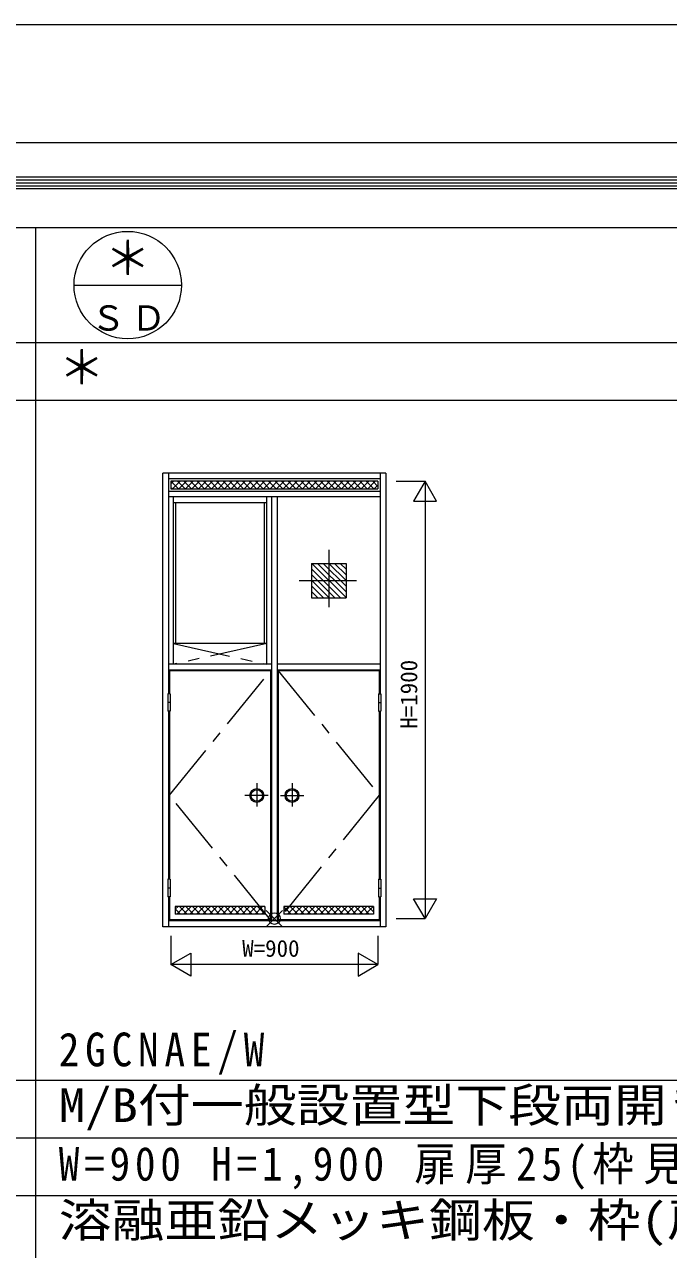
# Model space of a CAD drawing. Units: millimetres, scale not verified. Extents: x -14850 to 14850, y -10500 to 10500.
# Drawn here: x 9251 to 12051, y 5178 to 10500 of the extents above; entities that cross this region are included whole.
import ezdxf
from ezdxf.enums import TextEntityAlignment as Align

# ---------------------------------------------------------------- set-up
doc = ezdxf.new("R2010")
doc.units = ezdxf.units.MM
doc.header["$LTSCALE"] = 50
doc.linetypes.add('CHAIN1', pattern=[8, 5, -1, 1, -1])
doc.layers.add('0-0_0', color=7, linetype='Continuous')
for name, color, linetype, lineweight in [('0-1_USER1', 7, 'Continuous', 9), ('0-2_YKK_ZWAK', 7, 'Continuous', 9), ('0-3_YKK_11', 2, 'Continuous', 9), ('0-4_YKK_12', 4, 'Continuous', 9), ('0-5_YSS_K', 3, 'Continuous', 9)]:
    doc.layers.add(name, color=color, linetype=linetype, lineweight=lineweight)
doc.styles.add('ＭＳ ゴシック', font='')
doc.styles.get('ＭＳ ゴシック').set_extended_font_data('MS Gothic')

msp = doc.modelspace()

# ---------------------------------------------------------------- linework, layer by layer
at = {"layer": '0-1_USER1'}
for p, q in [((-14850, 10500), (14850, 10500)), ((-14340.23, 9987.41), (14340.79, 9987.41)), ((-14190.23, 9837.97), (14190.23, 9837.97)), ((-14177.82, 9825.57), (14177.82, 9825.57)), ((-14164.85, 9812.59), (14165.42, 9812.59)), ((-14152.44, 9799.62), (14152.45, 9799.62)), ((-14140.04, 9787.22), (14140.04, 9787.22)), ((-13949.96, 9617.94), (13950.04, 9617.94)), ((9300.04, -8247.06), (9300.04, 9617.94)), ((9466.7, 9367.94), (9933.37, 9367.94)), ((-13949.96, 9117.94), (13950.04, 9117.94)), ((-13949.96, 8867.94), (13950.04, 8867.94)), ((-13949.96, 5912.94), (13950.04, 5912.94)), ((-13949.96, 5662.94), (13950.04, 5662.94)), ((-13949.96, 5412.94), (13950.04, 5412.94))]:
    msp.add_line(p, q, dxfattribs=at)
msp.add_circle((9700.04, 9367.94), 233.33, dxfattribs=at)
at = {"layer": '0-2_YKK_ZWAK'}
for p, q in [((10302.18, 6580.08), (10372.89, 6650.79)), ((10302.18, 6650.79), (10372.89, 6580.08))]:
    msp.add_line(p, q, dxfattribs=at)
msp.add_circle((10337.54, 6615.43), 25, dxfattribs=at)
at = {"layer": '0-3_YKK_11'}
for p, q in [((10867.54, 8515.44), (10992.54, 8515.44)), ((10992.54, 8515.44), (10942.54, 8428.83)), ((10992.54, 8515.44), (10992.54, 6615.43)), ((10942.54, 6702.04), (11042.54, 6702.04)), ((10992.54, 6615.43), (10942.54, 6702.04)), ((11042.54, 6702.04), (10992.54, 6615.43)), ((10867.54, 6615.43), (10992.54, 6615.43)), ((9887.54, 6540.44), (9887.54, 6415.44)), ((10787.54, 6540.44), (10787.54, 6415.44)), ((10787.54, 6415.44), (9887.54, 6415.44))]:
    msp.add_line(p, q, dxfattribs=at)
msp.add_lwpolyline([(10942.54, 8428.83), (11042.54, 8428.83), (10992.54, 8515.44)], dxfattribs=at)
for points in [[(9974.14, 6365.44), (9887.54, 6415.44), (9974.14, 6465.44)], [(10700.94, 6365.44), (10787.54, 6415.44), (10700.94, 6465.44)]]:
    msp.add_lwpolyline(points, close=True, dxfattribs=at)
at = {"layer": '0-4_YKK_12'}
for p, q in [((9852.54, 6580.44), (9852.54, 8550.44)), ((10822.54, 8550.44), (9852.54, 8550.44)), ((9877.54, 8550.44), (9877.54, 7592.44)), ((10797.54, 8525.44), (9877.54, 8525.44)), ((10787.54, 8515.44), (9887.54, 8515.44)), ((9899.16, 8515.44), (9887.54, 8503.82)), ((9887.54, 8515.44), (9887.54, 8482.44)), ((9920.98, 8482.44), (9887.98, 8515.44)), ((9927.44, 8515.44), (9894.44, 8482.44)), ((9949.27, 8482.44), (9916.27, 8515.44)), ((9955.73, 8515.44), (9922.73, 8482.44)), ((9977.55, 8482.44), (9944.55, 8515.44)), ((9984.01, 8515.44), (9951.01, 8482.44)), ((10005.83, 8482.44), (9972.83, 8515.44)), ((10012.3, 8515.44), (9979.29, 8482.44)), ((10034.12, 8482.44), (10001.12, 8515.44)), ((10040.58, 8515.44), (10007.58, 8482.44)), ((10062.4, 8482.44), (10029.4, 8515.44)), ((10068.86, 8515.44), (10035.86, 8482.44)), ((10090.69, 8482.44), (10057.69, 8515.44)), ((10097.15, 8515.44), (10064.15, 8482.44)), ((10118.97, 8482.44), (10085.97, 8515.44)), ((10125.43, 8515.44), (10092.43, 8482.44)), ((10147.25, 8482.44), (10114.25, 8515.44)), ((10153.72, 8515.44), (10120.72, 8482.44)), ((10175.54, 8482.44), (10142.54, 8515.44)), ((10182, 8515.44), (10149, 8482.44)), ((10203.82, 8482.44), (10170.82, 8515.44)), ((10210.28, 8515.44), (10177.28, 8482.44)), ((10232.11, 8482.44), (10199.11, 8515.44)), ((10238.57, 8515.44), (10205.57, 8482.44)), ((10260.39, 8482.44), (10227.39, 8515.44)), ((10266.85, 8515.44), (10233.85, 8482.44)), ((10288.68, 8482.44), (10255.68, 8515.44)), ((10295.14, 8515.44), (10262.14, 8482.44)), ((10316.96, 8482.44), (10283.96, 8515.44)), ((10323.42, 8515.44), (10290.42, 8482.44)), ((10345.25, 8482.44), (10312.24, 8515.44)), ((10351.71, 8515.44), (10318.71, 8482.44)), ((10373.53, 8482.44), (10340.53, 8515.44)), ((10379.99, 8515.44), (10346.99, 8482.44)), ((10401.81, 8482.44), (10368.81, 8515.44)), ((10408.27, 8515.44), (10375.28, 8482.44)), ((10430.1, 8482.44), (10397.1, 8515.44)), ((10436.56, 8515.44), (10403.56, 8482.44)), ((10458.38, 8482.44), (10425.38, 8515.44)), ((10464.84, 8515.44), (10431.84, 8482.44)), ((10486.67, 8482.44), (10453.67, 8515.44)), ((10493.13, 8515.44), (10460.13, 8482.44)), ((10514.95, 8482.44), (10481.95, 8515.44)), ((10521.41, 8515.44), (10488.41, 8482.44)), ((10543.23, 8482.44), (10510.23, 8515.44)), ((10549.69, 8515.44), (10516.69, 8482.44)), ((10571.52, 8482.44), (10538.52, 8515.44)), ((10577.98, 8515.44), (10544.98, 8482.44)), ((10599.8, 8482.44), (10566.8, 8515.44)), ((10606.27, 8515.44), (10573.27, 8482.44)), ((10628.09, 8482.44), (10595.09, 8515.44)), ((10634.55, 8515.44), (10601.55, 8482.44)), ((10656.37, 8482.44), (10623.37, 8515.44)), ((10662.83, 8515.44), (10629.83, 8482.44)), ((10684.66, 8482.44), (10651.66, 8515.44)), ((10691.12, 8515.44), (10658.12, 8482.44)), ((10712.94, 8482.44), (10679.94, 8515.44)), ((10719.4, 8515.44), (10686.4, 8482.44)), ((10741.22, 8482.44), (10708.22, 8515.44)), ((10747.69, 8515.44), (10714.69, 8482.44)), ((10769.51, 8482.44), (10736.51, 8515.44)), ((10775.97, 8515.44), (10742.97, 8482.44)), ((10787.54, 8492.69), (10764.79, 8515.44)), ((10787.54, 8515.44), (10787.54, 8482.44)), ((10797.54, 8550.44), (10797.54, 7592.44)), ((10822.54, 8550.44), (10822.54, 6580.44)), ((9877.54, 8472.44), (10797.54, 8472.44)), ((9892.7, 8482.44), (9887.54, 8487.59)), ((9887.54, 8482.44), (10787.54, 8482.44)), ((10787.54, 8498.72), (10771.25, 8482.44)), ((10797.54, 8447.44), (9877.54, 8447.44)), ((9898.54, 7720.44), (9898.54, 8447.44)), ((10304.04, 8422.44), (9898.54, 8422.44)), ((9908.54, 7810.44), (9908.54, 8422.44)), ((10294.04, 7810.44), (10294.04, 8422.44)), ((10304.04, 7720.44), (10304.04, 8447.44)), ((10325.04, 8447.44), (10325.04, 6605.44)), ((10350.04, 8447.44), (10350.04, 6605.44)), ((10498.79, 8158.94), (10648.79, 8158.94)), ((10498.79, 8158.94), (10498.79, 8008.93)), ((10648.79, 8010.18), (10500.03, 8158.94)), ((10648.79, 8034.93), (10524.78, 8158.94)), ((10648.79, 8059.68), (10549.53, 8158.94)), ((10648.79, 8084.43), (10574.28, 8158.94)), ((10648.79, 8109.18), (10599.03, 8158.94)), ((10648.79, 8133.92), (10623.78, 8158.94)), ((10648.79, 8158.94), (10648.79, 8008.93)), ((10625.28, 8008.93), (10498.79, 8135.43)), ((10600.54, 8008.93), (10498.79, 8110.68)), ((10575.79, 8008.93), (10498.79, 8085.93)), ((10551.04, 8008.93), (10498.79, 8061.19)), ((10526.29, 8008.93), (10498.79, 8036.44)), ((10498.79, 8008.93), (10648.79, 8008.93)), ((10304.04, 7810.44), (9898.54, 7810.44)), ((10325.04, 7720.44), (9877.54, 7720.44)), ((10797.54, 7720.44), (10350.04, 7720.44)), ((10325.04, 7695.44), (9877.54, 7695.44)), ((10321.04, 7692.44), (9881.54, 7692.44)), ((9881.54, 7692.44), (9881.54, 7592.44)), ((10321.04, 7692.44), (10321.04, 6610.44)), ((10797.54, 7695.44), (10350.04, 7695.44)), ((10793.54, 7692.44), (10793.54, 7592.44)), ((9877.54, 7516.44), (9877.54, 6786.43)), ((9881.54, 7516.44), (9881.54, 6786.43)), ((10793.54, 7516.44), (10793.54, 6786.43)), ((10797.54, 7516.44), (10797.54, 6786.43)), ((9877.54, 6710.44), (9877.54, 6580.44)), ((9881.54, 6710.44), (9881.54, 6610.44)), ((10793.54, 6710.44), (10793.54, 6610.44)), ((10797.54, 6710.44), (10797.54, 6580.44)), ((10296.04, 6668.44), (9906.54, 6668.44)), ((9918.73, 6668.44), (9906.54, 6656.25)), ((9906.57, 6668.44), (9906.54, 6668.41)), ((9906.54, 6668.44), (9906.54, 6635.44)), ((9929.7, 6635.44), (9906.54, 6658.59)), ((9947.01, 6668.44), (9914.01, 6635.44)), ((9957.98, 6635.44), (9924.98, 6668.44)), ((9975.29, 6668.44), (9942.29, 6635.44)), ((9986.27, 6635.44), (9953.27, 6668.44)), ((10003.58, 6668.44), (9970.58, 6635.44)), ((10014.55, 6635.44), (9981.55, 6668.44)), ((10031.86, 6668.44), (9998.86, 6635.44)), ((10042.83, 6635.44), (10009.83, 6668.44)), ((10060.15, 6668.44), (10027.15, 6635.44)), ((10071.12, 6635.44), (10038.12, 6668.44)), ((10088.43, 6668.44), (10055.43, 6635.44)), ((10099.4, 6635.44), (10066.4, 6668.44)), ((10116.72, 6668.44), (10083.72, 6635.44)), ((10127.69, 6635.44), (10094.69, 6668.44)), ((10145, 6668.44), (10112, 6635.44)), ((10155.97, 6635.44), (10122.97, 6668.44)), ((10173.28, 6668.44), (10140.29, 6635.44)), ((10184.25, 6635.44), (10151.25, 6668.44)), ((10201.57, 6668.44), (10168.57, 6635.44)), ((10212.54, 6635.44), (10179.54, 6668.44)), ((10229.85, 6668.44), (10196.85, 6635.44)), ((10240.82, 6635.44), (10207.82, 6668.44)), ((10258.14, 6668.44), (10225.14, 6635.44)), ((10269.11, 6635.44), (10236.11, 6668.44)), ((10286.42, 6668.44), (10253.42, 6635.44)), ((10296.04, 6636.79), (10264.39, 6668.44)), ((10296.04, 6665.07), (10292.68, 6668.44)), ((10296.04, 6668.44), (10296.04, 6635.44)), ((10768.54, 6668.44), (10379.04, 6668.44)), ((10399.56, 6668.44), (10379.04, 6647.92)), ((10379.04, 6668.44), (10379.04, 6635.44)), ((10410.53, 6635.44), (10379.04, 6666.93)), ((10427.84, 6668.44), (10394.84, 6635.44)), ((10438.81, 6635.44), (10405.81, 6668.44)), ((10456.13, 6668.44), (10423.13, 6635.44)), ((10467.1, 6635.44), (10434.1, 6668.44)), ((10484.41, 6668.44), (10451.41, 6635.44)), ((10495.38, 6635.44), (10462.38, 6668.44)), ((10512.69, 6668.44), (10479.7, 6635.44)), ((10523.67, 6635.44), (10490.67, 6668.44)), ((10540.98, 6668.44), (10507.98, 6635.44)), ((10551.95, 6635.44), (10518.95, 6668.44)), ((10569.27, 6668.44), (10536.27, 6635.44)), ((10580.24, 6635.44), (10547.23, 6668.44)), ((10597.55, 6668.44), (10564.55, 6635.44)), ((10608.52, 6635.44), (10575.52, 6668.44)), ((10625.83, 6668.44), (10592.83, 6635.44)), ((10636.8, 6635.44), (10603.8, 6668.44)), ((10654.12, 6668.44), (10621.12, 6635.44)), ((10665.09, 6635.44), (10632.09, 6668.44)), ((10682.4, 6668.44), (10649.4, 6635.44)), ((10693.37, 6635.44), (10660.37, 6668.44)), ((10710.69, 6668.44), (10677.69, 6635.44)), ((10721.66, 6635.44), (10688.66, 6668.44)), ((10738.97, 6668.44), (10705.97, 6635.44)), ((10749.94, 6635.44), (10716.94, 6668.44)), ((10767.25, 6668.44), (10734.25, 6635.44)), ((10768.54, 6645.12), (10745.22, 6668.44)), ((10768.54, 6668.44), (10768.54, 6635.44)), ((10793.54, 6605.44), (9877.54, 6605.44)), ((10321.04, 6610.44), (9881.54, 6610.44)), ((10296.04, 6635.44), (9906.54, 6635.44)), ((10797.54, 6605.44), (10177.54, 6605.44)), ((10296.04, 6649.77), (10281.71, 6635.44)), ((10793.54, 6610.44), (10354.04, 6610.44)), ((10382.24, 6635.44), (10379.04, 6638.64)), ((10768.54, 6635.44), (10379.04, 6635.44)), ((10822.54, 6580.44), (9852.54, 6580.44))]:
    msp.add_line(p, q, dxfattribs=at)
at = {"layer": '0-4_YKK_12', "linetype": 'CHAIN1'}
for p, q in [((10573.79, 8217.97), (10573.79, 7946.7)), ((10444.85, 8083.94), (10708.28, 8083.94)), ((9898.54, 7810.44), (10304.04, 7720.44)), ((10304.04, 7810.44), (9898.54, 7720.44)), ((9881.54, 7151.44), (10321.04, 7692.44)), ((10354.04, 7692.44), (10793.54, 7151.44)), ((10321.04, 6610.44), (9881.54, 7151.44)), ((10793.54, 7151.44), (10354.04, 6610.44))]:
    msp.add_line(p, q, dxfattribs=at)
at = {"layer": '0-4_YKK_12'}
msp.add_lwpolyline([(10793.54, 7692.44), (10354.04, 7692.44), (10354.04, 6610.44)], dxfattribs=at)
at = {"layer": '0-5_YSS_K'}
for p, q in [((9874.54, 7592.44), (9874.54, 7516.44)), ((9884.54, 7592.44), (9874.54, 7592.44)), ((10790.54, 7592.44), (10790.54, 7516.44)), ((10790.54, 7592.44), (10800.54, 7592.44)), ((10800.54, 7592.44), (10800.54, 7516.44)), ((9884.54, 7554.44), (9874.54, 7554.44)), ((10790.54, 7554.44), (10800.54, 7554.44)), ((10790.54, 7516.44), (10800.54, 7516.44)), ((9874.54, 6786.43), (9874.54, 6710.44)), ((9884.54, 6786.43), (9874.54, 6786.43)), ((10790.54, 6786.43), (10790.54, 6710.44)), ((10790.54, 6786.43), (10800.54, 6786.43)), ((10800.54, 6786.43), (10800.54, 6710.44)), ((9884.54, 6748.44), (9874.54, 6748.44)), ((10790.54, 6748.44), (10800.54, 6748.44)), ((10790.54, 6710.44), (10800.54, 6710.44))]:
    msp.add_line(p, q, dxfattribs=at)
at = {"layer": '0-5_YSS_K', "linetype": 'CHAIN1'}
for p, q in [((10260.98, 7204.1), (10260.98, 7103.01)), ((10414.1, 7204.1), (10414.1, 7103.01)), ((10310.58, 7150.44), (10209.49, 7150.44)), ((10364.49, 7150.44), (10465.58, 7150.44))]:
    msp.add_line(p, q, dxfattribs=at)
at = {"layer": '0-5_YSS_K'}
for points in [[(9884.54, 7592.44), (9884.54, 7516.44), (9874.54, 7516.44)], [(9884.54, 6786.43), (9884.54, 6710.44), (9874.54, 6710.44)]]:
    msp.add_lwpolyline(points, dxfattribs=at)
for centre, radius in [((10260.98, 7150.44), 30), ((10260.98, 7150.44), 25), ((10414.1, 7150.44), 30), ((10414.1, 7150.44), 25)]:
    msp.add_circle(centre, radius, dxfattribs=at)

# ---------------------------------------------------------------- texts
at = {"layer": '0-0_0', "style": 'ＭＳ ゴシック'}
for p in [(9600.04, 9367.94), (9400.04, 8892.94)]:
    msp.add_text('＊', height=146.6, dxfattribs=at).set_placement(p, align=Align.BOTTOM_LEFT)
at = {"layer": '0-0_0', "style": 'ＭＳ ゴシック', "width": 1.15}
for s, p in [('M/B付一般設置型下段両開き', (9400.04, 5687.94)), ('溶融亜鉛メッキ鋼板・枠(扉)板厚1.2ミリ', (9400.04, 5187.94))]:
    msp.add_text(s, height=146.6, dxfattribs=at).set_placement(p, align=Align.BOTTOM_LEFT)
at = {"layer": '0-0_0', "char_height": 146.6, "attachment_point": 7, "style": 'ＭＳ ゴシック'}
for s, insert in [('\\T1.28;\\W0.9;2GCNAE/W', (9400.04, 5937.94)), ('\\T1.23;\\W0.9;W=900\\~H=1,900\\~扉厚25(枠見込33)', (9400.04, 5437.94))]:
    msp.add_mtext(s, dxfattribs=dict(at, insert=insert))
at = {"layer": '0-1_USER1', "insert": (9540.04, 9167.94), "char_height": 110, "attachment_point": 7, "style": 'ＭＳ ゴシック'}
msp.add_mtext('\\T1.17;ＳＤ', dxfattribs=at)
at = {"layer": '0-3_YKK_11', "color": 4, "style": 'ＭＳ ゴシック'}
msp.add_text('H=1900', height=73.31, rotation=90, dxfattribs=at).set_placement((10980.54, 7440.44), align=Align.BOTTOM_LEFT)
msp.add_text('W=900', height=73.31, dxfattribs=at).set_placement((10197.54, 6427.44), align=Align.BOTTOM_LEFT)

doc.saveas('drawing.dxf')
